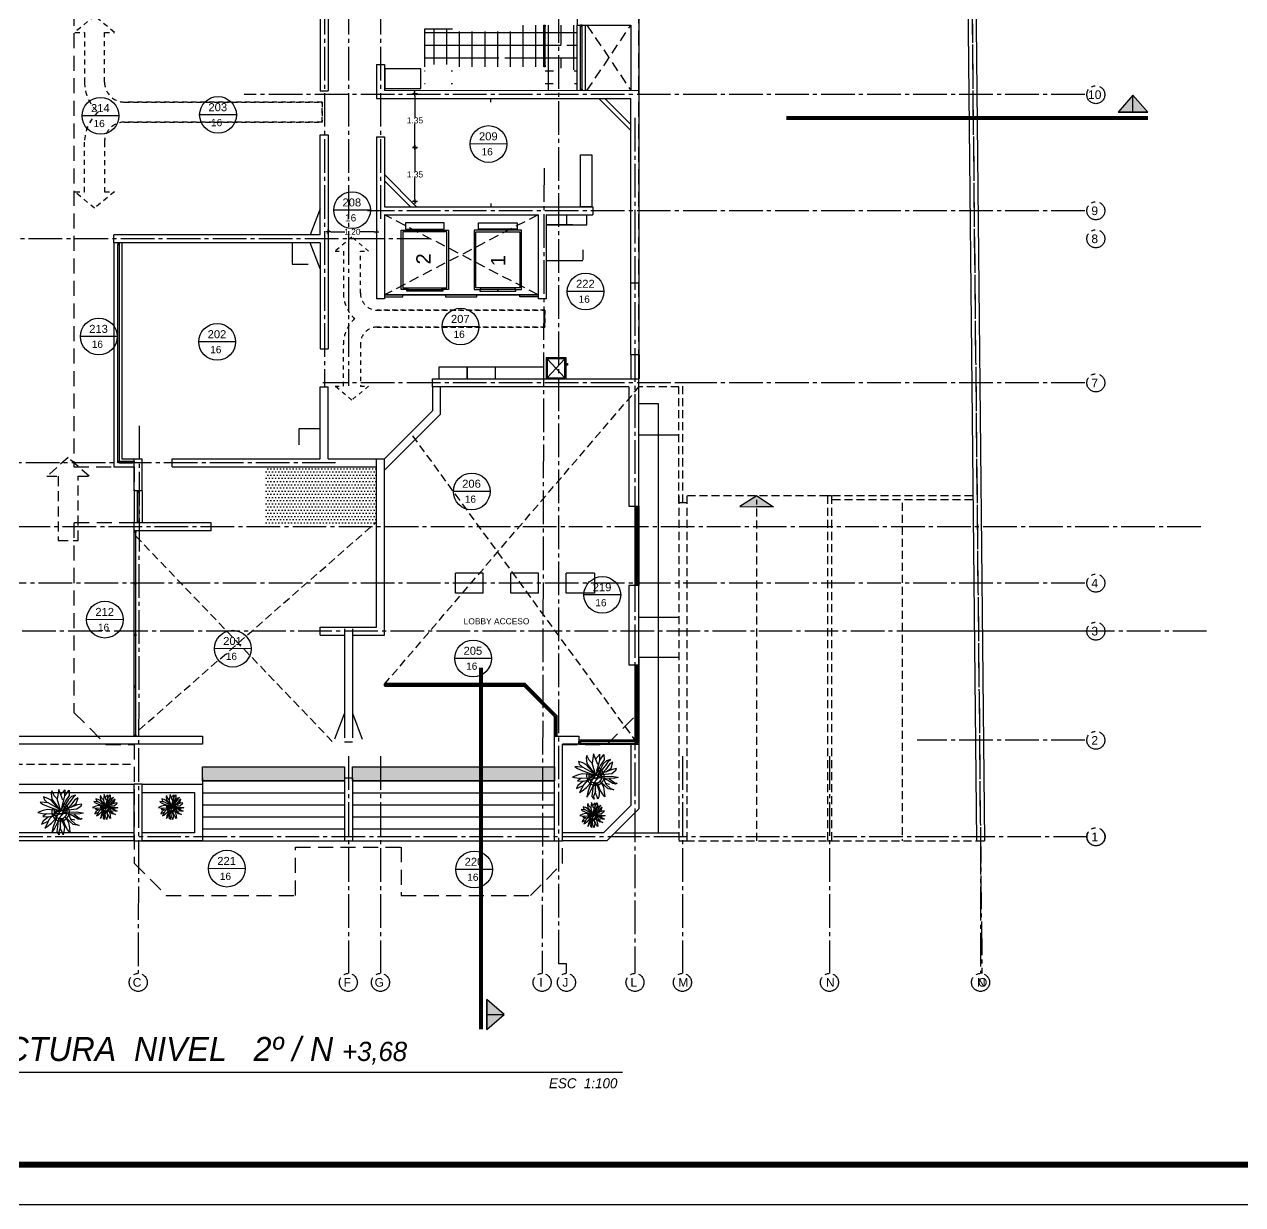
# Model space of a CAD drawing. Header units: millimetres. Extents: x 1217 to 2428, y 234 to 644.
# Drawn here: x 2355.84 to 2386.27, y 392.44 to 421.92 of the extents above; entities that cross this region are included whole.
import ezdxf

# ---------------------------------------------------------------- set-up
doc = ezdxf.new("R2010")
doc.units = ezdxf.units.MM
for name, pattern in [('ACAD_ISO04W100', [30, 24, -3, 0, -3]), ('DASHDOTX2', [0.84, 0.4, -0.2, 0.04, -0.2]), ('HIDDEN', [0.375, 0.25, -0.125]), ('HIDDEN2', [0.1875, 0.125, -0.0625])]:
    doc.linetypes.add(name, pattern=pattern)
doc.layers.get('0').update_dxf_attribs({"lineweight": 5})
for name, color, linetype in [('0.1', 251, 'Continuous'), ('0.2', 2, 'Continuous'), ('EJES', 8, 'Continuous'), ('MURO', 5, 'Continuous'), ('MUROS', 7, 'Continuous'), ('TABIQUES', 4, 'Continuous')]:
    doc.layers.add(name, color=color, linetype=linetype)
doc.layers.add('LOSAS_ETIQUETAS', color=7, linetype='Continuous', lineweight=25)
doc.styles.add('INTERARQ', font='arial.ttf')
doc.styles.get("Standard").update_dxf_attribs({"font": 'arial.ttf'})
doc.dimstyles.new('ESCALA_1-50', dxfattribs={"dimtxt": 0.15, "dimasz": 0.06, "dimexe": 0.18, "dimexo": 0.0625, "dimgap": 0, "dimtad": 0, "dimtih": 1, "dimtoh": 1, "dimzin": 0, "dimdsep": 46, "dimtxsty": 'INTERARQ', "dimblk": 'DIMTICK', "dimcen": 0, "dimse1": 1, "dimse2": 1, "dimclrd": 256, "dimclre": 1, "dimclrt": 2, "dimadec": 0, "dimazin": 0, "dimtfac": 4.5, "dimtofl": 0, "dimtmove": 2, "dimatfit": 3, "dimldrblk": 'DIMTICK', "dimfxl": 1, "dimtolj": 1, "dimtzin": 0, "dimarcsym": 0})

# ---------------------------------------------------------------- blocks, each defined once
blk = doc.blocks.new('hj')
at = {"color": 8}
for p, q in [((5031.108, 7999.742), (5031.121, 7999.707)), ((5031.124, 7999.726), (5031.108, 7999.742)), ((5031.132, 7999.765), (5031.151, 7999.735)), ((5031.184, 7999.748), (5031.132, 7999.765)), ((5031.151, 7999.735), (5031.201, 7999.698)), ((5031.216, 7999.704), (5031.184, 7999.748)), ((5031.189, 7999.797), (5031.196, 7999.76)), ((5031.203, 7999.791), (5031.189, 7999.797)), ((5031.196, 7999.76), (5031.269, 7999.553)), ((5031.231, 7999.754), (5031.203, 7999.791)), ((5031.253, 7999.552), (5031.231, 7999.754)), ((5031.257, 7999.755), (5031.264, 7999.801)), ((5031.26, 7999.668), (5031.257, 7999.755)), ((5031.264, 7999.801), (5031.268, 7999.81)), ((5031.268, 7999.81), (5031.274, 7999.782)), ((5031.274, 7999.782), (5031.277, 7999.735)), ((5031.277, 7999.735), (5031.274, 7999.665)), ((5031.277, 7999.731), (5031.304, 7999.763)), ((5031.321, 7999.765), (5031.291, 7999.717)), ((5031.304, 7999.763), (5031.317, 7999.787)), ((5031.316, 7999.801), (5031.325, 7999.787)), ((5031.317, 7999.787), (5031.316, 7999.801)), ((5031.325, 7999.787), (5031.321, 7999.765)), ((5031.33, 7999.735), (5031.321, 7999.698)), ((5031.327, 7999.702), (5031.361, 7999.74)), ((5031.361, 7999.74), (5031.376, 7999.773)), ((5031.376, 7999.773), (5031.367, 7999.721)), ((5031.154, 7999.631), (5031.058, 7999.594)), ((5031.062, 7999.647), (5031.115, 7999.645)), ((5031.072, 7999.641), (5031.062, 7999.647)), ((5031.064, 7999.685), (5031.112, 7999.686)), ((5031.114, 7999.649), (5031.064, 7999.685)), ((5031.095, 7999.619), (5031.072, 7999.641)), ((5031.112, 7999.686), (5031.158, 7999.655)), ((5031.209, 7999.623), (5031.114, 7999.649)), ((5031.115, 7999.645), (5031.249, 7999.614)), ((5031.121, 7999.707), (5031.147, 7999.679)), ((5031.154, 7999.707), (5031.124, 7999.726)), ((5031.147, 7999.679), (5031.187, 7999.657)), ((5031.257, 7999.626), (5031.154, 7999.707)), ((5031.158, 7999.655), (5031.235, 7999.617)), ((5031.272, 7999.666), (5031.178, 7999.502)), ((5031.187, 7999.657), (5031.257, 7999.626)), ((5031.201, 7999.698), (5031.314, 7999.595)), ((5031.322, 7999.562), (5031.206, 7999.636)), ((5031.406, 7999.557), (5031.218, 7999.652)), ((5031.3, 7999.504), (5031.258, 7999.668)), ((5031.273, 7999.463), (5031.267, 7999.667)), ((5031.291, 7999.717), (5031.271, 7999.669)), ((5031.283, 7999.684), (5031.327, 7999.702)), ((5031.367, 7999.721), (5031.301, 7999.649)), ((5031.374, 7999.65), (5031.312, 7999.628)), ((5031.313, 7999.66), (5031.351, 7999.68)), ((5031.348, 7999.641), (5031.313, 7999.628)), ((5031.315, 7999.617), (5031.389, 7999.644)), ((5031.335, 7999.687), (5031.323, 7999.671)), ((5031.351, 7999.68), (5031.398, 7999.688)), ((5031.411, 7999.671), (5031.374, 7999.65)), ((5031.389, 7999.644), (5031.416, 7999.642)), ((5031.398, 7999.688), (5031.439, 7999.693)), ((5031.439, 7999.693), (5031.411, 7999.671)), ((5031.416, 7999.642), (5031.448, 7999.637)), ((5031.458, 7999.632), (5031.437, 7999.624)), ((5031.448, 7999.637), (5031.458, 7999.632)), ((5031.058, 7999.594), (5031.141, 7999.58)), ((5031.114, 7999.555), (5031.072, 7999.534)), ((5031.072, 7999.534), (5031.094, 7999.528)), ((5031.094, 7999.528), (5031.144, 7999.533)), ((5031.11, 7999.614), (5031.095, 7999.619)), ((5031.141, 7999.58), (5031.114, 7999.555)), ((5031.154, 7999.526), (5031.138, 7999.498)), ((5031.249, 7999.614), (5031.141, 7999.58)), ((5031.144, 7999.533), (5031.249, 7999.614)), ((5031.249, 7999.614), (5031.154, 7999.526)), ((5031.21, 7999.5), (5031.249, 7999.614)), ((5031.241, 7999.552), (5031.235, 7999.495)), ((5031.249, 7999.614), (5031.241, 7999.552)), ((5031.274, 7999.554), (5031.328, 7999.508)), ((5031.3, 7999.576), (5031.36, 7999.556)), ((5031.434, 7999.58), (5031.314, 7999.596)), ((5031.366, 7999.611), (5031.316, 7999.612)), ((5031.404, 7999.61), (5031.316, 7999.612)), ((5031.355, 7999.53), (5031.322, 7999.562)), ((5031.385, 7999.492), (5031.355, 7999.53)), ((5031.36, 7999.556), (5031.398, 7999.543)), ((5031.388, 7999.61), (5031.436, 7999.594)), ((5031.398, 7999.543), (5031.442, 7999.534)), ((5031.437, 7999.624), (5031.404, 7999.61)), ((5031.442, 7999.534), (5031.406, 7999.557)), ((5031.458, 7999.599), (5031.434, 7999.58)), ((5031.436, 7999.594), (5031.458, 7999.599)), ((5031.138, 7999.498), (5031.125, 7999.461)), ((5031.125, 7999.461), (5031.151, 7999.468)), ((5031.151, 7999.468), (5031.177, 7999.495)), ((5031.178, 7999.502), (5031.171, 7999.429)), ((5031.171, 7999.429), (5031.188, 7999.451)), ((5031.188, 7999.451), (5031.21, 7999.5)), ((5031.235, 7999.495), (5031.245, 7999.457)), ((5031.245, 7999.457), (5031.263, 7999.409)), ((5031.263, 7999.409), (5031.273, 7999.463)), ((5031.273, 7999.486), (5031.296, 7999.453)), ((5031.296, 7999.453), (5031.299, 7999.504)), ((5031.299, 7999.504), (5031.339, 7999.456)), ((5031.328, 7999.508), (5031.361, 7999.491)), ((5031.355, 7999.463), (5031.338, 7999.503)), ((5031.339, 7999.456), (5031.365, 7999.443)), ((5031.365, 7999.443), (5031.355, 7999.463)), ((5031.361, 7999.491), (5031.399, 7999.471)), ((5031.399, 7999.471), (5031.385, 7999.492))]:
    blk.add_line(p, q, dxfattribs=at)
for radius, start, end in [(0.078, 244.1404, 165.6436), (0.058, 241.7026, 165.2107), (0.078, 211.1804, 216.4219), (0.058, 209.0525, 214.1868)]:
    blk.add_arc((5031.258, 7999.61), radius, start, end, dxfattribs=at)
blk = doc.blocks.new('FLE')
at = {"layer": '0.1', "linetype": 'HIDDEN2', "elevation": 0}
for points in [[(382541.067, 7753495.958), (382541.067, 7753500.898), (382540.567, 7753500.898), (382540.567, 7753495.958, -0.414214), (382540.067, 7753495.458), (382538.826, 7753495.458), (382538.826, 7753495.703), (382538.415, 7753495.208), (382538.826, 7753494.713), (382538.826, 7753494.958), (382540.067, 7753494.958, 0.21525), (382540.817, 7753495.297, 0.138715)], [(382540.567, 7753495.958), (382540.567, 7753500.898), (382541.067, 7753500.898), (382541.067, 7753495.958, 0.414214), (382541.567, 7753495.458), (382542.808, 7753495.458), (382542.808, 7753495.703), (382543.219, 7753495.208), (382542.808, 7753494.713), (382542.808, 7753494.958), (382541.567, 7753494.958, -0.21525), (382540.817, 7753495.297, -0.21525)]]:
    blk.add_lwpolyline(points, format="xyb", dxfattribs=at)
blk = doc.blocks.new('ASCENSOR')
blk.add_line((-0.425, 0.086), (0.425, 0.086))
for points in [[(0.55, 0.086), (0.55, 1.486), (-0.55, 1.486), (-0.55, 0.086), (-0.425, 0.086), (-0.425, 0.043), (-0.593, 0.043), (-0.593, 1.528), (0.593, 1.528), (0.593, 0.043), (0.425, 0.043), (0.425, 0.086)], [(-0.484, 1.71), (-0.484, 1.552), (0.484, 1.552), (0.484, 1.71)], [(0, 0.043), (0, 0), (-0.45, 0), (-0.45, 0.043)], [(0.45, 0.043), (0.45, 0), (0, 0), (0, 0.043)]]:
    blk.add_lwpolyline(points, close=True)
blk = doc.blocks.new('DIMTICK')
at = {"color": 1}
for p, q in [((-1, 0), (1, 0)), ((0, 1), (0, -1))]:
    blk.add_line(p, q, dxfattribs=at)
at = {"color": 3, "const_width": 0.141}
blk.add_lwpolyline([(0.71, 0.71), (-0.71, -0.71)], dxfattribs=at)
blk = doc.blocks.new('*D1192')
at = {"layer": '0.1', "lineweight": -2, "ltscale": 3, "transparency": 16777216}
for p, q in [((2365.598, 420.137), (2365.598, 419.598)), ((2365.598, 418.907), (2365.598, 419.445))]:
    blk.add_line(p, q, dxfattribs=at)
at = {"layer": 'DEFPOINTS', "color": 0, "lineweight": 20, "ltscale": 3, "transparency": 16777216}
for p in [(2365.815, 420.197, 0), (2365.598, 418.847), (2366.095, 418.847, 0)]:
    blk.add_point(p, dxfattribs=at)
at = {"layer": '0.1', "lineweight": -2, "ltscale": 3, "transparency": 16777216, "xscale": 0.06, "yscale": 0.06, "zscale": 0.06}
for p, rotation in [((2365.598, 420.197), 90), ((2365.598, 418.847), 270)]:
    blk.add_blockref('DIMTICK', p, dxfattribs=dict(at, rotation=rotation))
at = {"layer": '0.1', "color": 2, "ltscale": 3, "transparency": 16777216, "insert": (2365.598, 419.522), "char_height": 0.15, "attachment_point": 5, "style": 'INTERARQ'}
blk.add_mtext('\\A1;1.35', dxfattribs=at)
blk = doc.blocks.new('*D1193')
at = {"layer": '0.1', "lineweight": -2, "ltscale": 3, "transparency": 16777216}
for p, q in [((2365.598, 418.787), (2365.598, 418.248)), ((2365.598, 417.557), (2365.598, 418.095))]:
    blk.add_line(p, q, dxfattribs=at)
at = {"layer": 'DEFPOINTS', "color": 0, "lineweight": 20, "ltscale": 3, "transparency": 16777216}
for p in [(2366.095, 418.847, 0), (2365.598, 417.497), (2366.095, 417.497, 0)]:
    blk.add_point(p, dxfattribs=at)
at = {"layer": '0.1', "lineweight": -2, "ltscale": 3, "transparency": 16777216, "xscale": 0.06, "yscale": 0.06, "zscale": 0.06}
for p, rotation in [((2365.598, 418.847), 90), ((2365.598, 417.497), 270)]:
    blk.add_blockref('DIMTICK', p, dxfattribs=dict(at, rotation=rotation))
at = {"layer": '0.1', "color": 2, "ltscale": 3, "transparency": 16777216, "insert": (2365.598, 418.172), "char_height": 0.15, "attachment_point": 5, "style": 'INTERARQ'}
blk.add_mtext('\\A1;1.35', dxfattribs=at)
blk = doc.blocks.new('*D1195')
at = {"layer": '0.1', "lineweight": -2, "ltscale": 3, "transparency": 16777216}
for p, q in [((2363.493, 416.739), (2363.846, 416.739)), ((2364.575, 416.739), (2364.221, 416.739))]:
    blk.add_line(p, q, dxfattribs=at)
at = {"layer": 'DEFPOINTS', "color": 0, "lineweight": 20, "ltscale": 3, "transparency": 16777216}
for p in [(2364.635, 416.739), (2363.433, 416.623, 0), (2364.635, 416.623, 0)]:
    blk.add_point(p, dxfattribs=at)
at = {"layer": '0.1', "lineweight": -2, "ltscale": 3, "transparency": 16777216, "xscale": 0.06, "yscale": 0.06, "zscale": 0.06, "rotation": 180}
blk.add_blockref('DIMTICK', (2363.433, 416.739), dxfattribs=at)
at = {"layer": '0.1', "lineweight": -2, "ltscale": 3, "transparency": 16777216, "xscale": 0.06, "yscale": 0.06, "zscale": 0.06}
blk.add_blockref('DIMTICK', (2364.635, 416.739), dxfattribs=at)
at = {"layer": '0.1', "color": 2, "ltscale": 3, "transparency": 16777216, "insert": (2364.034, 416.739), "char_height": 0.15, "attachment_point": 5, "style": 'INTERARQ'}
blk.add_mtext('\\A1;1.20', dxfattribs=at)

msp = doc.modelspace()

# ---------------------------------------------------------------- hatches: boundary and pattern name
at = {"layer": '0.1'}
h = msp.add_hatch(dxfattribs=at)
h.set_pattern_fill('NET', color=256, scale=0.1, angle=-270, style=0)
h.set_pattern_definition([(90, (190.24984, -96.7599), (-0.3175, 3e-16), []), (180, (190.24984, -96.7599), (-3e-16, -0.3175), [])])
edge = h.paths.add_edge_path()
edge.add_line((2365.835, 421.805), (2366.535, 421.805))
edge.add_line((2366.535, 421.805), (2366.535, 421.74))
edge.add_line((2366.535, 421.74), (2368.035, 421.74))
edge.add_line((2368.035, 421.74), (2368.035, 421.905))
edge.add_line((2368.035, 421.905), (2368.814, 421.905))
edge.add_line((2368.814, 421.905), (2368.814, 421.715))
edge.add_line((2368.814, 421.715), (2368.854, 421.715))
edge.add_line((2368.854, 421.715), (2368.854, 421.905))
edge.add_line((2368.854, 421.905), (2369.654, 421.905))
edge.add_line((2369.654, 421.905), (2369.654, 420.865))
edge.add_line((2369.654, 420.865), (2369.654, 420.865))
edge.add_line((2369.654, 420.865), (2369.654, 420.266))
edge.add_line((2369.654, 420.266), (2369.56, 420.266))
edge.add_arc((2369.56, 420.291), 0.0248, 270, 360)
edge.add_line((2369.584, 420.291), (2369.584, 420.732))
edge.add_arc((2369.485, 420.732), 0.0991, 0, 90)
edge.add_line((2369.485, 420.831), (2369.148, 420.831))
edge.add_arc((2369.148, 420.732), 0.0991, 90, 180)
edge.add_line((2369.049, 420.732), (2369.049, 420.291))
edge.add_arc((2369.074, 420.291), 0.0248, 180, 267.8626)
edge.add_line((2369.073, 420.266), (2368.854, 420.266))
edge.add_line((2368.854, 420.266), (2368.854, 420.865))
edge.add_line((2368.854, 420.865), (2368.854, 420.905))
edge.add_line((2368.854, 420.905), (2368.814, 420.905))
edge.add_line((2368.814, 420.905), (2368.814, 420.865))
edge.add_line((2368.814, 420.865), (2368.604, 420.865))
edge.add_line((2368.604, 420.865), (2366.535, 420.865))
edge.add_line((2366.535, 420.865), (2366.535, 420.266))
edge.add_line((2366.535, 420.266), (2366.43, 420.266))
edge.add_line((2366.43, 420.266), (2366.43, 420.316))
edge.add_line((2366.43, 420.316), (2366.492, 420.316))
edge.add_arc((2366.492, 420.329), 0.0132, 270, 360)
edge.add_line((2366.505, 420.329), (2366.505, 420.903))
edge.add_arc((2366.492, 420.903), 0.0132, 0, 90)
edge.add_line((2366.492, 420.916), (2365.868, 420.916))
edge.add_arc((2365.868, 420.903), 0.0132, 90, 180)
edge.add_line((2365.855, 420.903), (2365.855, 420.329))
edge.add_arc((2365.868, 420.329), 0.0132, 180, 270)
edge.add_line((2365.868, 420.316), (2365.93, 420.316))
edge.add_line((2365.93, 420.316), (2365.93, 420.266))
edge.add_line((2365.93, 420.266), (2365.835, 420.266))
edge.add_line((2365.835, 420.266), (2365.835, 420.865))
edge.add_line((2365.835, 420.865), (2365.835, 420.873))
edge.add_line((2365.835, 420.873), (2365.835, 421.805))
h.paths.add_polyline_path([(2369.392, 421.417), (2369.392, 421.083), (2369.248, 421.083), (2369.248, 421.417)], flags=16)
h.paths.add_polyline_path([(2367.841, 421.392), (2367.841, 420.976), (2367.697, 420.976), (2367.697, 421.392)], flags=16)
at = {"layer": '0.1', "ltscale": 3}
h = msp.add_hatch(color=256, dxfattribs=at)
h.dxf.hatch_style = 1
h.paths.add_polyline_path([(2383.535, 420.155), (2383.163, 419.725), (2383.535, 419.725)])
h.paths.add_polyline_path([(2383.535, 420.155), (2383.535, 419.725), (2383.906, 419.725)])
h = msp.add_hatch(color=256, dxfattribs=at)
h.dxf.hatch_style = 1
h.paths.add_polyline_path([(2367.825, 397.19), (2367.394, 397.561), (2367.394, 397.19)])
h.paths.add_polyline_path([(2367.825, 397.19), (2367.394, 397.19), (2367.394, 396.819)])
at = {"layer": 'MURO', "ltscale": 3}
h = msp.add_hatch(color=8, dxfattribs=at)
h.paths.add_polyline_path([(2374.556, 409.869), (2374.134, 409.872), (2374.135, 410.142)])
h.paths.add_polyline_path([(2374.135, 410.142), (2374.134, 409.872), (2373.711, 409.875)])
at = {"layer": 'MUROS', "ltscale": 3}
h = msp.add_hatch(dxfattribs=at)
h.set_pattern_fill('DOTS', color=251, scale=0.05)
h.set_pattern_definition([(0, (1002.62363, -376.26156), (0.0396875, 0.079375), [0, -0.079375])])
h.paths.add_polyline_path([(2363.433, 410.868), (2361.86, 410.868), (2361.86, 409.402), (2364.635, 409.402), (2364.635, 410.868)])
h = msp.add_hatch(dxfattribs=at)
h.set_pattern_fill('DOTS', color=251, scale=0.02)
h.set_pattern_definition([(0, (1002.623633, -329.365898), (0.015875, 0.03175), [0, -0.03175])])
h.paths.add_polyline_path([(2360.294, 403.029), (2360.294, 403.379), (2363.834, 403.379), (2363.834, 403.029)])
h = msp.add_hatch(dxfattribs=at)
h.set_pattern_fill('DOTS', color=251, scale=0.02)
h.set_pattern_definition([(0, (1002.623633, -329.365898), (0.015875, 0.03175), [0, -0.03175])])
h.paths.add_polyline_path([(2364.034, 403.029), (2364.034, 403.379), (2369.084, 403.379), (2369.084, 403.029)])

# ---------------------------------------------------------------- linework, layer by layer
at = {"layer": '0.1'}
for p, q in [((2368.675, 415.166, 0), (2364.835, 415.166, 0)), ((2368.675, 415.166, 0), (2364.835, 415.166, 0)), ((2366.155, 415.166, 0), (2365.255, 415.166, 0)), ((2368.091, 415.342, 0), (2367.241, 415.342, 0)), ((2368.091, 415.342, 0), (2367.241, 415.342, 0)), ((2366.205, 413.066, 0), (2366.205, 413.367, 0)), ((2366.205, 413.367, 0), (2366.905, 413.367, 0)), ((2366.905, 413.066, 0), (2366.905, 413.367, 0)), ((2366.905, 413.367, 0), (2367.605, 413.367, 0)), ((2366.905, 413.367, 0), (2366.905, 413.066, 0)), ((2367.605, 413.367, 0), (2367.605, 413.066, 0)), ((2367.605, 413.367, 0), (2368.804, 413.367, 0)), ((2358.214, 411.008, 0), (2358.544, 411.008, 0)), ((2358.214, 410.968, 0), (2358.544, 410.968, 0)), ((2371.123, 405.926, 0), (2371.123, 404.009, 0)), ((2371.15, 404.009, 0), (2369.734, 404.009, 0)), ((2369.734, 403.969, 0), (2371.123, 403.969, 0))]:
    msp.add_line(p, q, dxfattribs=at)
at = {"layer": '0.1', "ltscale": 3, "elevation": 0}
for points in [[(2338.461, 392.441), (2428.461, 392.441), (2428.461, 444.441), (2338.461, 444.441)], [(2368.904, 413.095), (2369.344, 413.095), (2369.344, 413.566), (2368.904, 413.566)], [(2369.405, 413.409), (2369.382, 413.409), (2369.382, 413.452), (2369.405, 413.452)], [(2369.405, 413.408), (2369.382, 413.408), (2369.382, 413.451), (2369.405, 413.451)]]:
    msp.add_lwpolyline(points, close=True, dxfattribs=at)
at = {"layer": '0.1', "ltscale": 3, "const_width": 0.15, "elevation": 0}
msp.add_lwpolyline([(2339.461, 393.441), (2427.461, 393.441), (2427.461, 443.441), (2339.461, 443.441)], close=True, dxfattribs=at)
at = {"layer": '0.1', "elevation": 0}
for points in [[(2368.814, 420.905), (2368.814, 421.905)], [(2368.854, 420.905), (2368.854, 421.905)], [(2369.734, 420.306), (2369.734, 421.905)], [(2369.774, 420.306), (2369.774, 421.905)], [(2366.535, 421.805), (2365.835, 421.805), (2365.835, 420.865)], [(2358.174, 411.008), (2358.174, 416.426)], [(2358.214, 411.008), (2358.214, 416.426)], [(2364.835, 415.166), (2368.675, 415.166)], [(2364.835, 415.166), (2368.675, 415.166)], [(2364.835, 415.116), (2365.293, 415.116), (2365.293, 415.166)], [(2365.059, 415.166), (2368.675, 415.166)], [(2365.059, 415.166), (2368.675, 415.166)], [(2365.059, 415.166), (2368.675, 415.166)], [(2366.362, 415.166), (2366.362, 415.116), (2367.147, 415.116), (2367.147, 415.166)], [(2368.675, 415.116), (2368.216, 415.116), (2368.216, 415.166)], [(2358.584, 410.268), (2358.584, 409.469)], [(2358.664, 409.469), (2358.664, 410.268)], [(2358.704, 409.469), (2358.704, 410.268)], [(2358.784, 410.268), (2358.784, 409.469)], [(2371.123, 407.946), (2371.123, 409.846)], [(2371.143, 407.946), (2371.143, 409.846)], [(2371.163, 407.946), (2371.163, 409.846)], [(2358.584, 404.179), (2358.584, 409.269)], [(2358.624, 404.179), (2358.624, 409.269)], [(2371.163, 404.009), (2371.163, 405.926)], [(2364.875, 405.439), (2368.291, 405.439)], [(2364.875, 405.419), (2366.574, 405.419)], [(2364.875, 405.399), (2368.291, 405.399)], [(2366.614, 405.419), (2368.291, 405.419)], [(2368.373, 405.384), (2369.085, 404.673)], [(2368.387, 405.398), (2369.099, 404.687)], [(2368.359, 405.37), (2369.07, 404.659)], [(2369.098, 404.591), (2369.098, 404.139)], [(2369.118, 404.591), (2369.118, 404.179)], [(2369.138, 404.591), (2369.138, 404.139)]]:
    msp.add_lwpolyline(points, dxfattribs=at)
for points in [[(2364.848, 420.316), (2365.748, 420.316), (2365.748, 420.815), (2364.848, 420.815)], [(2369.735, 417.366), (2369.735, 418.666), (2370.015, 418.666), (2370.015, 417.366)], [(2366.393, 415.342), (2366.393, 416.742), (2365.293, 416.742), (2365.293, 415.342), (2365.418, 415.342), (2365.418, 415.299), (2365.25, 415.299), (2365.25, 416.784), (2366.436, 416.784), (2366.436, 415.299), (2366.268, 415.299), (2366.268, 415.342)], [(2366.393, 415.342), (2366.393, 416.742), (2365.293, 416.742), (2365.293, 415.342), (2365.418, 415.342), (2365.418, 415.299), (2365.25, 415.299), (2365.25, 416.784), (2366.436, 416.784), (2366.436, 415.299), (2366.268, 415.299), (2366.268, 415.342)], [(2367.116, 415.342), (2367.116, 416.742), (2368.216, 416.742), (2368.216, 415.342), (2368.091, 415.342), (2368.091, 415.299), (2368.259, 415.299), (2368.259, 416.784), (2367.074, 416.784), (2367.074, 415.299), (2367.241, 415.299), (2367.241, 415.342)], [(2367.116, 415.342), (2367.116, 416.742), (2368.216, 416.742), (2368.216, 415.342), (2368.091, 415.342), (2368.091, 415.299), (2368.259, 415.299), (2368.259, 416.784), (2367.074, 416.784), (2367.074, 415.299), (2367.241, 415.299), (2367.241, 415.342)], [(2367.216, 415.299), (2367.216, 415.256), (2367.666, 415.256), (2367.666, 415.299)], [(2367.216, 415.299), (2367.216, 415.256), (2367.666, 415.256), (2367.666, 415.299)], [(2367.666, 415.299), (2367.666, 415.256), (2368.116, 415.256), (2368.116, 415.299)], [(2367.666, 415.299), (2367.666, 415.256), (2368.116, 415.256), (2368.116, 415.299)]]:
    msp.add_lwpolyline(points, close=True, dxfattribs=at)
at = {"layer": '0.1', "ltscale": 3, "elevation": 0}
for points in [[(2383.906, 419.725), (2383.163, 419.725), (2383.535, 419.725), (2383.535, 420.155), (2383.163, 419.725), (2383.906, 419.725), (2383.535, 420.155)], [(2368.875, 416.917), (2369.895, 416.917), (2369.895, 417.167)], [(2369.385, 417.167), (2369.385, 416.917)], [(2369.545, 416.917), (2368.875, 416.917)], [(2369.795, 416.292), (2369.795, 416.043)], [(2369.795, 416.017), (2368.875, 416.017)], [(2367.605, 413.367), (2367.605, 413.066)], [(2368.874, 413.066), (2369.374, 413.066), (2369.374, 413.596), (2368.874, 413.596), (2368.874, 413.066)], [(2368.904, 413.566), (2369.344, 413.095)], [(2369.344, 413.566), (2368.904, 413.095)], [(2367.394, 396.819), (2367.394, 397.561), (2367.394, 397.19), (2367.825, 397.19), (2367.394, 397.561), (2367.394, 396.819), (2367.825, 397.19)], [(2348.302, 395.747), (2370.779, 395.747)]]:
    msp.add_lwpolyline(points, dxfattribs=at)
at = {"layer": '0.1', "color": 1, "linetype": 'DASHDOTX2', "ltscale": 1.5, "const_width": 0.1, "elevation": 0}
for points in [[(2374.872, 419.579), (2383.906, 419.579), (2383.906, 419.579)], [(2367.248, 405.853), (2367.248, 396.819), (2367.248, 396.819)]]:
    msp.add_lwpolyline(points, dxfattribs=at)
at = {"layer": '0.1', "linetype": 'ByBlock', "elevation": 0}
for points in [[(2363.233, 417.315), (2362.983, 416.666)], [(2363.233, 415.816), (2362.983, 416.466)], [(2363.834, 404.718), (2363.584, 404.069)], [(2364.034, 404.718), (2364.283, 404.069)]]:
    msp.add_lwpolyline(points, dxfattribs=at)
at = {"layer": '0.1', "linetype": 'HIDDEN', "ltscale": 0.8, "elevation": 0}
for points in [[(2364.835, 405.439), (2371.194, 412.866)], [(2372.293, 409.982), (2372.293, 412.966), (2371.194, 412.966)], [(2372.193, 409.982), (2372.193, 412.866), (2371.194, 412.866)], [(2365.535, 411.645), (2371.093, 404.039)], [(2372.193, 410.142), (2372.193, 401.529)], [(2372.193, 409.982), (2372.393, 409.982)], [(2375.903, 410.142), (2372.367, 410.142)], [(2372.393, 410.142), (2372.393, 401.529)], [(2374.135, 401.529), (2374.135, 410.042)], [(2375.903, 410.142), (2375.903, 401.529)], [(2376.003, 410.142), (2375.903, 410.142)], [(2376.003, 410.142), (2376.003, 401.529)], [(2379.527, 410.142), (2376.003, 410.142)], [(2379.527, 410.042), (2376.003, 410.042)], [(2377.765, 409.972), (2377.765, 401.529)], [(2358.704, 404.299), (2364.635, 409.492)], [(2358.624, 409.139), (2363.534, 404.009)], [(2348.694, 401.529), (2348.694, 403.439), (2358.584, 403.439)], [(2372.193, 401.529), (2372.393, 401.529)], [(2372.38, 401.529), (2375.903, 401.529)], [(2376.003, 401.529), (2379.626, 401.527)]]:
    msp.add_lwpolyline(points, dxfattribs=at)
at = {"layer": '0.1', "color": 8, "linetype": 'HIDDEN', "elevation": 0}
msp.add_lwpolyline([(2356.932, 411.103), (2356.401, 410.633), (2356.682, 410.633), (2356.682, 409.028), (2357.182, 409.028), (2357.182, 410.633), (2357.463, 410.633)], close=True, dxfattribs=at)
at = {"layer": '0.2'}
for p, q in [((2371.194, 428.318, 0), (2371.194, 420.265, 0)), ((2370.994, 421.905, 0), (2370.994, 420.266, 0)), ((2371.194, 413.666, 0), (2370.994, 413.666, 0))]:
    msp.add_line(p, q, dxfattribs=at)
at = {"layer": '0.2', "color": 1}
for p, q in [((2371.093, 409.886, 0), (2371.093, 407.906, 0)), ((2371.093, 405.926, 0), (2371.093, 404.039, 0)), ((2371.093, 404.039, 0), (2369.694, 404.039, 0))]:
    msp.add_line(p, q, dxfattribs=at)
at = {"layer": '0.2', "elevation": 0}
for points in [[(2368.854, 421.865), (2368.814, 421.865), (2368.814, 421.905), (2368.854, 421.905), (2368.854, 421.865)], [(2369.654, 422.105), (2369.654, 421.905)], [(2369.654, 420.266), (2369.654, 421.905)], [(2369.654, 421.905), (2370.994, 421.905)], [(2369.774, 421.905), (2369.734, 421.905), (2369.734, 421.865), (2369.774, 421.865), (2369.774, 421.905)], [(2369.854, 420.266), (2369.854, 421.905)], [(2368.854, 420.865), (2368.814, 420.865), (2368.814, 420.905), (2368.854, 420.905), (2368.854, 420.865)], [(2369.774, 420.266), (2369.734, 420.266), (2369.734, 420.306), (2369.774, 420.306), (2369.774, 420.266)], [(2358.214, 416.466), (2358.174, 416.466), (2358.174, 416.426), (2358.214, 416.426), (2358.214, 416.466)], [(2370.994, 413.666), (2370.994, 413.066)], [(2371.195, 413.669), (2371.195, 413.069)], [(2358.214, 410.968), (2358.174, 410.968), (2358.174, 411.008), (2358.214, 411.008), (2358.214, 410.968)], [(2358.584, 410.968), (2358.544, 410.968), (2358.544, 411.008), (2358.584, 411.008), (2358.584, 410.968)], [(2358.664, 410.268), (2358.704, 410.268), (2358.704, 410.228), (2358.664, 410.228), (2358.664, 410.268)], [(2358.664, 409.509), (2358.704, 409.509), (2358.704, 409.469), (2358.664, 409.469), (2358.664, 409.509)], [(2358.584, 409.269), (2358.624, 409.269), (2358.624, 409.229), (2358.584, 409.229), (2358.584, 409.269)], [(2358.584, 407.979), (2358.624, 407.979), (2358.624, 407.939), (2358.584, 407.939), (2358.584, 407.979)], [(2358.584, 406.689), (2358.624, 406.689), (2358.624, 406.649), (2358.584, 406.649), (2358.584, 406.689)], [(2358.584, 405.359), (2358.624, 405.359), (2358.624, 405.399), (2358.584, 405.399), (2358.584, 405.359)], [(2358.584, 404.179), (2358.624, 404.179), (2358.624, 404.139), (2358.584, 404.139), (2358.584, 404.179)]]:
    msp.add_lwpolyline(points, dxfattribs=at)
at = {"layer": '0.2', "color": 8, "elevation": 0}
for points in [[(2362.933, 416.466), (2362.533, 416.466), (2362.533, 415.93), (2362.933, 415.93)], [(2363.233, 411.418), (2363.233, 411.818), (2362.697, 411.818), (2362.697, 411.418)]]:
    msp.add_lwpolyline(points, dxfattribs=at)
at = {"layer": '0.2', "ltscale": 3, "elevation": 0}
for points in [[(2370.994, 413.666), (2370.994, 415.466)], [(2371.194, 415.466), (2371.194, 413.666)]]:
    msp.add_lwpolyline(points, dxfattribs=at)
at = {"layer": '0.2', "color": 2, "ltscale": 3, "elevation": 0}
for points in [[(2364.835, 410.785), (2366.235, 412.185), (2366.235, 412.866)], [(2366.035, 412.866), (2366.035, 412.268), (2364.835, 411.068)]]:
    msp.add_lwpolyline(points, dxfattribs=at)
at = {"layer": '0.2', "linetype": 'ByBlock', "elevation": 0}
for points in [[(2371.163, 409.886), (2371.163, 409.846), (2371.123, 409.846), (2371.123, 409.886), (2371.163, 409.886)], [(2371.163, 407.946), (2371.163, 407.906), (2371.123, 407.906), (2371.123, 407.946), (2371.163, 407.946)], [(2371.163, 405.926), (2371.163, 405.886), (2371.123, 405.886), (2371.123, 405.926), (2371.163, 405.926)], [(2364.835, 405.439), (2364.875, 405.439), (2364.875, 405.399), (2364.835, 405.399), (2364.835, 405.439)], [(2366.574, 405.439), (2366.614, 405.439), (2366.614, 405.399), (2366.574, 405.399), (2366.574, 405.439)], [(2368.291, 405.439), (2368.331, 405.439), (2368.331, 405.399), (2368.291, 405.399), (2368.291, 405.439)], [(2368.359, 405.427), (2368.331, 405.439)], [(2368.387, 405.398), (2368.359, 405.427), (2368.331, 405.399), (2368.359, 405.37), (2368.387, 405.398)], [(2369.127, 404.659), (2369.099, 404.687), (2369.07, 404.659), (2369.098, 404.631), (2369.127, 404.659)], [(2369.138, 404.631), (2369.138, 404.591), (2369.098, 404.591), (2369.098, 404.631), (2369.138, 404.631)], [(2369.138, 404.631), (2369.127, 404.659)], [(2369.138, 404.179), (2369.138, 404.139), (2369.098, 404.139), (2369.098, 404.179), (2369.138, 404.179)], [(2369.734, 404.009), (2369.734, 403.969), (2369.694, 403.969), (2369.694, 404.009), (2369.734, 404.009)], [(2371.163, 404.009), (2371.163, 403.969), (2371.123, 403.969), (2371.123, 404.009), (2371.163, 404.009)]]:
    msp.add_lwpolyline(points, dxfattribs=at)
at = {"layer": '0.2', "color": 1, "elevation": 0}
for points in [[(2371.193, 409.886), (2371.193, 407.906)], [(2371.193, 406.086), (2371.193, 403.939)], [(2369.154, 404.139), (2369.154, 404.654), (2368.354, 405.454), (2364.835, 405.454)], [(2369.084, 404.139), (2369.084, 404.625), (2368.325, 405.384), (2364.835, 405.384)], [(2369.694, 403.939), (2371.193, 403.939)]]:
    msp.add_lwpolyline(points, dxfattribs=at)
at = {"layer": 'EJES', "linetype": 'ACAD_ISO04W100', "ltscale": 0.035, "elevation": 0}
for points in [[(2363.333, 442.057), (2363.342, 412.869)], [(2363.934, 442.057), (2363.934, 412.892)], [(2364.735, 442.057), (2364.735, 417.044)], [(2379.313, 442.057), (2379.76, 398.217)], [(2369.184, 439.554), (2369.184, 398.453)], [(2379.338, 439.611), (2379.726, 401.527)], [(2382.335, 420.166), (2361.329, 420.166)], [(2371.094, 419.585), (2371.094, 398.217)], [(2368.822, 418.328), (2368.775, 398.217)], [(2382.335, 417.266), (2364.414, 417.266)], [(2365.987, 416.566), (2344.942, 416.566)], [(2382.335, 412.966), (2363.295, 412.966)], [(2358.71, 411.891), (2358.684, 398.217)], [(2363.616, 410.968), (2344.942, 410.968)], [(2385.233, 409.369), (2344.942, 409.369)], [(2382.335, 407.966), (2345.689, 407.966)], [(2385.374, 406.765), (2344.942, 406.765)], [(2382.335, 406.765), (2378.142, 406.765)], [(2382.335, 406.765), (2378.142, 406.765)], [(2382.335, 404.039), (2378.142, 404.039)], [(2363.934, 403.642), (2363.934, 398.217)], [(2364.735, 403.642), (2364.735, 398.217)], [(2372.28, 403.642), (2372.28, 398.217)], [(2375.953, 403.642), (2375.953, 398.217)], [(2375.853, 401.629), (2344.973, 401.629)], [(2382.387, 401.629), (2376.053, 401.629)], [(2379.726, 401.527), (2379.726, 398.217)]]:
    msp.add_lwpolyline(points, dxfattribs=at)
at = {"layer": 'EJES', "ltscale": 3, "elevation": 0}
msp.add_lwpolyline([(2369.383, 398.217), (2369.383, 398.453), (2369.184, 398.453)], dxfattribs=at)
at = {"layer": 'EJES', "linetype": 'ACAD_ISO04W100', "ltscale": 0.035}
for centre in [(2382.607, 420.166, 0), (2382.607, 420.166, 0), (2382.607, 417.266, 0), (2382.607, 417.266, 0), (2382.607, 416.566, 0), (2382.607, 416.566, 0), (2382.607, 412.966, 0), (2382.607, 412.966, 0), (2382.607, 407.966, 0), (2382.607, 407.966, 0), (2382.607, 406.765, 0), (2382.607, 406.765, 0), (2382.607, 404.039, 0), (2382.607, 404.039, 0), (2382.607, 401.629, 0), (2382.607, 401.629, 0), (2382.612, 401.629, 0), (2382.612, 401.629, 0), (2358.684, 397.992, 0), (2358.684, 397.992, 0), (2363.934, 397.992, 0), (2363.934, 397.992, 0), (2363.934, 397.992, 0), (2363.934, 397.992, 0), (2364.735, 397.992, 0), (2364.735, 397.992, 0), (2364.735, 397.992, 0), (2364.735, 397.992, 0), (2368.775, 397.992, 0), (2369.383, 397.992, 0), (2371.094, 397.992, 0), (2372.28, 397.992, 0), (2375.953, 397.992, 0), (2379.726, 397.992, 0)]:
    msp.add_circle(centre, 0.225, dxfattribs=at)
at = {"layer": 'LOSAS_ETIQUETAS', "color": 6, "ltscale": 3}
for p, q in [((2358.202, 419.635), (2357.284, 419.639)), ((2361.136, 419.658), (2360.219, 419.662)), ((2367.895, 418.931), (2366.977, 418.934)), ((2364.485, 417.279, 0), (2363.567, 417.282, 0)), ((2370.32, 415.248), (2369.402, 415.251)), ((2367.195, 414.37), (2366.277, 414.374)), ((2358.158, 414.122), (2357.24, 414.125)), ((2361.117, 413.989), (2360.199, 413.992)), ((2367.475, 410.253), (2366.557, 410.257)), ((2370.737, 407.669), (2369.819, 407.672)), ((2358.312, 407.051), (2357.394, 407.054)), ((2361.505, 406.326), (2360.587, 406.329)), ((2367.509, 406.08), (2366.591, 406.084)), ((2361.358, 400.831), (2360.44, 400.835)), ((2367.537, 400.809), (2366.619, 400.813))]:
    msp.add_line(p, q, dxfattribs=at)
at = {"layer": 'LOSAS_ETIQUETAS', "color": 3, "ltscale": 3}
for centre in [(2357.743, 419.637), (2360.678, 419.66), (2367.436, 418.933), (2364.026, 417.281, 0), (2369.861, 415.249), (2366.736, 414.372), (2357.699, 414.123), (2360.658, 413.99), (2367.016, 410.255), (2370.278, 407.67), (2357.853, 407.053), (2361.046, 406.327), (2367.05, 406.082), (2360.899, 400.833), (2367.078, 400.811)]:
    msp.add_circle(centre, 0.459, dxfattribs=at)
at = {"layer": 'MURO', "color": 8, "ltscale": 3}
for p, q in [((2349.244, 402.939, 0), (2358.584, 402.939, 0)), ((2349.444, 402.739, 0), (2358.584, 402.739, 0)), ((2358.784, 402.939, 0), (2360.294, 402.939, 0)), ((2358.784, 402.739, 0), (2360.094, 402.739, 0)), ((2358.584, 401.729, 0), (2349.444, 401.729, 0))]:
    msp.add_line(p, q, dxfattribs=at)
at = {"layer": 'MURO', "color": 5, "elevation": 0}
for points in [[(2348.017, 404.099), (2347.739, 428.82), (2347.737, 429.022), (2347.618, 439.619), (2358.728, 439.678), (2379.436, 439.811), (2379.826, 401.527)], [(2348.017, 404.091), (2347.739, 428.82), (2347.737, 429.022), (2347.618, 439.619), (2358.728, 439.678), (2379.436, 439.811), (2379.826, 401.527)], [(2348.217, 404.099), (2347.939, 428.822), (2347.937, 429.024), (2347.82, 439.42), (2358.729, 439.478), (2358.729, 439.478), (2379.238, 439.61), (2379.626, 401.527)], [(2379.626, 401.527), (2379.826, 401.527)]]:
    msp.add_lwpolyline(points, dxfattribs=at)
at = {"layer": 'MURO', "color": 2, "ltscale": 3, "elevation": 0}
for points in [[(2358.074, 416.466), (2358.074, 410.868), (2358.584, 410.868)], [(2358.274, 416.466), (2358.274, 411.068), (2358.584, 411.068)], [(2360.294, 403.029), (2363.834, 403.029)], [(2364.034, 403.029), (2369.084, 403.029)]]:
    msp.add_lwpolyline(points, dxfattribs=at)
at = {"layer": 'MURO', "color": 8, "ltscale": 3, "elevation": 0}
for points in [[(2371.68, 401.729), (2371.68, 412.44), (2371.194, 412.44)], [(2371.18, 411.666), (2372.18, 411.666)], [(2374.135, 410.142), (2373.711, 409.875), (2374.134, 409.872)], [(2374.135, 410.142), (2374.556, 409.869), (2374.134, 409.872)], [(2371.193, 407.117), (2372.193, 407.117)], [(2371.193, 406.117), (2372.193, 406.117)], [(2370.993, 403.939), (2370.993, 402.412), (2370.311, 401.729), (2369.283, 401.729)], [(2371.193, 403.939), (2371.193, 402.329), (2370.393, 401.529), (2369.283, 401.529)], [(2360.294, 403.099), (2360.294, 401.529), (2359.494, 401.529), (2358.784, 401.529)], [(2360.094, 402.739), (2360.094, 401.729), (2359.494, 401.729), (2358.784, 401.729)], [(2360.294, 402.729), (2363.834, 402.729)], [(2364.034, 402.729), (2369.084, 402.729)], [(2360.294, 402.429), (2363.834, 402.429)], [(2364.034, 402.429), (2369.084, 402.429)], [(2360.294, 402.129), (2363.834, 402.129)], [(2364.034, 402.129), (2369.084, 402.129)], [(2360.294, 401.829), (2363.834, 401.829)], [(2364.034, 401.829), (2369.084, 401.829)], [(2370.593, 401.729), (2372.193, 401.729)], [(2358.584, 401.529), (2349.244, 401.529)], [(2358.784, 401.529), (2363.834, 401.529)], [(2364.034, 401.529), (2369.084, 401.529)], [(2375.903, 401.529), (2376.003, 401.529)]]:
    msp.add_lwpolyline(points, dxfattribs=at)
at = {"layer": 'MURO', "color": 0, "elevation": 0}
for points in [[(2363.433, 411.068), (2364.635, 411.068)], [(2363.433, 410.868), (2364.635, 410.868)]]:
    msp.add_lwpolyline(points, dxfattribs=at)
at = {"layer": 'MUROS'}
for p, q in [((2363.233, 422.063, 0), (2363.233, 420.262, 0)), ((2363.233, 420.262, 0), (2363.433, 420.262, 0)), ((2364.635, 420.066, 0), (2370.994, 420.066, 0)), ((2364.635, 420.066, 0), (2370.994, 420.066, 0)), ((2371.194, 420.265, 0), (2364.835, 420.266, 0)), ((2370.994, 415.466, 0), (2370.994, 420.066, 0)), ((2363.233, 416.666, 0), (2363.233, 419.166, 0)), ((2363.233, 419.166, 0), (2363.433, 419.166, 0)), ((2363.433, 419.166, 0), (2363.433, 413.819, 0)), ((2364.835, 419.116, 0), (2364.835, 417.366, 0)), ((2364.835, 417.366, 0), (2370.044, 417.366, 0)), ((2363.233, 416.666, 0), (2363.233, 417.011, 0)), ((2364.835, 417.166, 0), (2364.835, 415.066, 0)), ((2364.835, 417.166, 0), (2368.675, 417.166, 0)), ((2368.675, 417.166, 0), (2368.675, 415.066, 0)), ((2368.875, 417.166, 0), (2370.044, 417.166, 0)), ((2368.875, 417.166, 0), (2368.875, 415.066, 0)), ((2363.233, 416.666, 0), (2358.074, 416.666, 0)), ((2363.233, 416.466, 0), (2358.074, 416.466, 0)), ((2363.233, 416.466, 0), (2363.233, 413.819, 0)), ((2364.835, 415.066, 0), (2364.635, 415.066, 0)), ((2363.233, 413.819, 0), (2363.433, 413.819, 0)), ((2363.233, 411.068, 0), (2363.233, 412.869, 0)), ((2363.233, 412.869, 0), (2363.433, 412.869, 0)), ((2363.433, 411.067, 0), (2363.433, 412.869, 0)), ((2370.943, 412.866, 0), (2366.035, 412.866, 0)), ((2358.784, 410.268, 0), (2358.784, 411.068, 0)), ((2359.534, 410.868, 0), (2363.433, 410.868, 0)), ((2364.635, 406.865, 0), (2364.635, 411.068, 0)), ((2364.835, 406.665, 0), (2364.835, 411.068, 0)), ((2358.784, 410.268, 0), (2358.584, 410.268, 0)), ((2363.233, 406.665, 0), (2363.834, 406.665, 0)), ((2363.834, 406.825, 0), (2363.834, 404.099, 0)), ((2364.034, 406.825, 0), (2364.034, 404.099, 0)), ((2364.034, 406.665, 0), (2364.835, 406.665, 0)), ((2369.084, 401.529, 0), (2369.084, 404.139, 0)), ((2369.284, 401.529, 0), (2369.284, 403.939, 0)), ((2363.834, 403.099, 0), (2363.834, 401.529, 0)), ((2364.034, 403.099, 0), (2364.034, 401.529, 0)), ((2358.784, 401.529, 0), (2358.784, 402.939, 0))]:
    msp.add_line(p, q, dxfattribs=at)
at = {"layer": 'MUROS', "ltscale": 3}
for p, q in [((2358.584, 410.268, 0), (2358.584, 410.868, 0)), ((2358.584, 401.529, 0), (2358.584, 402.939, 0))]:
    msp.add_line(p, q, dxfattribs=at)
at = {"layer": 'MUROS', "color": 3, "linetype": 'HIDDEN2', "ltscale": 3, "elevation": 0}
for points in [[(2358.584, 400.968), (2359.386, 400.166), (2362.614, 400.166), (2362.614, 401.368), (2365.254, 401.368), (2365.254, 400.166), (2368.482, 400.166), (2369.284, 400.968), (2369.284, 403.938), (2370.394, 403.938), (2371.194, 404.738), (2371.193, 412.865), (2371.193, 412.865), (2371.192, 420.265), (2371.194, 428.317)], [(2357.074, 422.262), (2357.074, 410.867), (2358.584, 410.867), (2358.584, 409.468), (2357.074, 409.468), (2357.074, 404.737), (2357.874, 403.937), (2358.584, 403.937), (2358.584, 400.968)]]:
    msp.add_lwpolyline(points, dxfattribs=at)
at = {"layer": 'MUROS', "elevation": 0}
for points in [[(2363.433, 422.063), (2363.433, 420.262)], [(2364.635, 420.916), (2364.835, 420.916), (2364.835, 420.266)], [(2364.635, 420.916), (2364.635, 420.066)], [(2371.194, 420.266), (2371.194, 415.466)], [(2364.635, 419.116), (2364.635, 415.066)], [(2364.635, 419.116), (2364.835, 419.116)], [(2370.044, 417.366), (2370.044, 417.166)], [(2358.074, 416.466), (2358.074, 416.666)], [(2370.994, 415.466), (2371.194, 415.466)], [(2368.875, 415.066), (2368.675, 415.066)], [(2366.035, 413.066), (2371.188, 413.066)], [(2366.035, 412.866), (2366.035, 413.066)], [(2358.584, 410.268), (2358.584, 411.068), (2358.784, 411.068)], [(2359.534, 411.068), (2363.233, 411.068)], [(2360.503, 409.469), (2358.584, 409.469)], [(2358.584, 409.269), (2358.584, 409.469)], [(2360.503, 409.269), (2360.503, 409.469)], [(2360.503, 409.269), (2358.584, 409.269)], [(2367.304, 408.216), (2366.614, 408.216)], [(2366.614, 407.716), (2366.614, 408.216)], [(2367.304, 407.716), (2367.304, 408.216)], [(2368.684, 408.216), (2367.994, 408.216)], [(2367.994, 407.716), (2367.994, 408.216)], [(2368.684, 407.716), (2368.684, 408.216)], [(2370.08, 408.216), (2369.374, 408.216)], [(2369.374, 407.716), (2369.374, 408.216)], [(2370.08, 408.216), (2370.08, 407.716), (2369.374, 407.716)], [(2367.304, 407.716), (2366.614, 407.716)], [(2368.684, 407.716), (2367.994, 407.716)], [(2363.233, 406.665), (2363.233, 406.865), (2364.635, 406.865)], [(2355.506, 404.139), (2360.294, 404.139)], [(2360.294, 403.939), (2355.506, 403.939)], [(2363.834, 403.999), (2364.034, 403.999)], [(2369.084, 404.139), (2369.694, 404.139), (2369.694, 403.939), (2369.284, 403.939)], [(2363.834, 403.099), (2364.034, 403.099)], [(2358.784, 402.939), (2358.584, 402.939)], [(2363.834, 401.529), (2364.034, 401.529)]]:
    msp.add_lwpolyline(points, dxfattribs=at)
at = {"layer": 'MUROS', "ltscale": 3, "elevation": 0}
for points in [[(2371.193, 409.886), (2371.194, 413.666)], [(2370.943, 412.866), (2370.943, 409.886), (2371.193, 409.886)], [(2359.534, 410.868), (2359.534, 411.068)], [(2364.635, 411.068), (2364.835, 411.068)], [(2371.193, 405.926), (2371.193, 407.906), (2370.943, 407.906), (2370.943, 405.926), (2371.193, 405.926)], [(2369.098, 404.625), (2369.098, 404.631)], [(2360.294, 404.139), (2360.294, 403.939)], [(2358.584, 401.529), (2358.784, 401.529)], [(2369.084, 401.529), (2369.284, 401.529)]]:
    msp.add_lwpolyline(points, dxfattribs=at)
at = {"layer": 'MUROS', "color": 251, "ltscale": 3, "elevation": 0}
for points in [[(2360.294, 403.029), (2360.294, 403.379), (2363.834, 403.379), (2363.834, 403.029), (2360.294, 403.029)], [(2364.034, 403.029), (2364.034, 403.379), (2369.084, 403.379), (2369.084, 403.029), (2364.034, 403.029)]]:
    msp.add_lwpolyline(points, dxfattribs=at)
at = {"layer": 'TABIQUES', "color": 8, "linetype": 'HIDDEN', "ltscale": 2}
for p, q in [((2367.495, 419.981, 0), (2367.495, 420.066, 0)), ((2367.495, 417.451, 0), (2367.495, 417.366, 0))]:
    msp.add_line(p, q, dxfattribs=at)
at = {"layer": 'TABIQUES'}
for p, q in [((2370.995, 419.26, 0), (2370.189, 420.066, 0)), ((2370.995, 419.416, 0), (2370.345, 420.066, 0)), ((2364.835, 418.171, 0), (2365.64, 417.366, 0)), ((2364.835, 418.016, 0), (2365.485, 417.366, 0))]:
    msp.add_line(p, q, dxfattribs=at)
at = {"layer": 'TABIQUES', "color": 8, "linetype": 'HIDDEN2', "ltscale": 2}
for p, q in [((2368.675, 417.166, 0), (2364.835, 415.166, 0)), ((2368.675, 415.166, 0), (2364.835, 417.166, 0))]:
    msp.add_line(p, q, dxfattribs=at)
at = {"layer": 'TABIQUES', "color": 8, "linetype": 'HIDDEN2', "ltscale": 2, "elevation": 0}
for points in [[(2369.894, 420.266), (2370.994, 421.905)], [(2369.894, 421.905), (2370.994, 420.266)]]:
    msp.add_lwpolyline(points, dxfattribs=at)

# ---------------------------------------------------------------- block references
at = {"layer": '0.1', "linetype": 'HIDDEN2', "rotation": 270}
msp.add_blockref('FLE', (-7751137.615, 382960.548, 0), dxfattribs=at)
at = {"layer": '0.1', "extrusion": (0, 0, -1), "xscale": -1, "zscale": -1}
msp.add_blockref('ASCENSOR', (-2365.843, 415.256, 0), dxfattribs=at)
msp.add_blockref('ASCENSOR', (-2365.843, 415.256, 0), dxfattribs=at)
at = {"layer": '0.1', "extrusion": (0, 0, -1), "zscale": -1}
msp.add_blockref('ASCENSOR', (-2367.666, 415.256, 0), dxfattribs=at)
msp.add_blockref('ASCENSOR', (-2367.666, 415.256, 0), dxfattribs=at)
at = {"layer": '0.1', "linetype": 'HIDDEN2', "xscale": 0.8466550633729639, "yscale": 0.8466550633729639, "zscale": 0.8466550633729639, "rotation": 270}
msp.add_blockref('FLE', (-6562171.955, 324294.692, 0), dxfattribs=at)
at = {"layer": '0.1', "rotation": 270}
for p, xscale, yscale, zscale in [((-20284.572, 14651.522, 0), 2.831972788480561, 2.831972788480561, 2.831972788480561), ((-20297.934, 14650.633, 0), 2.831972788480561, 2.831972788480561, 2.831972788480561), ((-10203.707, 8302.818, 0), 1.570272679439356, 1.570272679439356, 1.570272679439356), ((-10202.061, 8302.818, 0), 1.570272679439356, 1.570272679439356, 1.570272679439356), ((-10191.534, 8302.618, 0), 1.570272679439356, 1.570272679439356, 1.570272679439356)]:
    msp.add_blockref('hj', p, dxfattribs=dict(at, xscale=xscale, yscale=yscale, zscale=zscale))

# ---------------------------------------------------------------- texts
at = {"attachment_point": 5}
for s, insert, char_height, width in [('{\\fCentury Gothic|b0|i1|c0|p34; PLANTA ARQUITECTURA  NIVEL   2º / N \\H0.8x;+3,68}', (2356.819, 396.246, 0), 0.6, 22.53603), ('{\\fCentury Gothic|b0|i1|c0|p34;ESC  1:100}', (2369.8, 395.471, 0), 0.25, 16.09483)]:
    msp.add_mtext(s, dxfattribs=dict(at, insert=insert, char_height=char_height, width=width))
at = {"layer": '0.1', "char_height": 0.36, "width": 1.74, "attachment_point": 5, "rotation": 90}
for s, insert in [('{\\fArial|b0|i0|c0|p34;2}', (2365.81, 416.064, 0)), ('{\\fArial|b0|i0|c0|p34;1}', (2367.674, 416.022, 0))]:
    msp.add_mtext(s, dxfattribs=dict(at, insert=insert))
at = {"layer": 'EJES', "char_height": 0.216, "width": 0.34437, "attachment_point": 5}
for s, insert in [('10', (2382.579, 420.164, 0)), ('9', (2382.579, 417.264, 0)), ('8', (2382.579, 416.564, 0)), ('7', (2382.579, 412.964, 0)), ('4', (2382.579, 407.964, 0)), ('3', (2382.579, 406.764, 0)), ('2', (2382.579, 404.037, 0)), ('1', (2382.579, 401.627, 0)), ('1', (2382.579, 401.627, 0)), ('1', (2382.584, 401.627, 0)), ('1', (2382.584, 401.627, 0)), ('C', (2358.656, 397.99, 0)), ('C', (2358.656, 397.99, 0)), ('F', (2363.906, 397.99, 0)), ('G', (2364.707, 397.99, 0)), ('I', (2368.747, 397.99, 0)), ('J', (2369.355, 397.99, 0)), ('L', (2371.066, 397.99, 0)), ('M', (2372.3, 397.99, 0)), ('N', (2375.974, 397.99, 0)), ('N', (2379.746, 397.99, 0)), ('O', (2379.78, 397.99, 0))]:
    msp.add_mtext(s, dxfattribs=dict(at, insert=insert))
at = {"layer": 'LOSAS_ETIQUETAS', "lineweight": 13}
for s, p in [('214', (2357.504, 419.73)), ('203', (2360.439, 419.753)), ('209', (2367.197, 419.026)), ('208', (2363.787, 417.374, 0)), ('222', (2369.622, 415.342)), ('207', (2366.497, 414.465)), ('213', (2357.46, 414.216)), ('202', (2360.419, 414.083)), ('206', (2366.777, 410.348)), ('219', (2370.039, 407.763)), ('212', (2357.614, 407.146)), ('201', (2360.807, 406.42)), ('205', (2366.811, 406.175)), ('221', (2360.66, 400.926)), ('220', (2366.839, 400.904))]:
    msp.add_text(s, height=0.2, dxfattribs=at).set_placement(p)
at = {"layer": 'LOSAS_ETIQUETAS', "ltscale": 3}
for p in [(2357.569, 419.355), (2360.503, 419.378), (2367.262, 418.651), (2363.851, 416.999, 0), (2369.686, 414.968), (2366.561, 414.09), (2357.524, 413.841), (2360.483, 413.708), (2366.842, 409.973), (2370.104, 407.388), (2357.679, 406.771), (2360.871, 406.046), (2366.876, 405.8), (2360.724, 400.551), (2366.904, 400.529)]:
    msp.add_text('16', height=0.18, dxfattribs=at).set_placement(p)
at = {"layer": 'MURO', "color": 8, "ltscale": 3, "insert": (2367.636, 407.011, 0), "char_height": 0.15, "width": 1.97726, "attachment_point": 5}
msp.add_mtext('LOBBY ACCESO', dxfattribs=at)

# ---------------------------------------------------------------- dimensions: what is measured, and where the dimension line sits
at = {"layer": '0.1', "ltscale": 3}
for base, p1, p2, picture, middle in [((2365.598, 418.847, 0), (2365.815, 420.197, 0), (2366.095, 418.847, 0), '*D1192', (2365.598, 419.522, 0)), ((2365.598, 417.497, 0), (2366.095, 418.847, 0), (2366.095, 417.497, 0), '*D1193', (2365.598, 418.172, 0))]:
    dim = msp.add_linear_dim(base=base, p1=p1, p2=p2, angle=90, dimstyle='ESCALA_1-50', dxfattribs=at)
    dim.commit()
    dim.dimension.update_dxf_attribs({"geometry": picture, "text_midpoint": middle})
dim = msp.add_linear_dim(base=(2364.635, 416.739, 0), p1=(2363.433, 416.623, 0), p2=(2364.635, 416.623, 0), dimstyle='ESCALA_1-50', dxfattribs=at)
dim.commit()
dim.dimension.update_dxf_attribs({"geometry": '*D1195', "text_midpoint": (2364.034, 416.739, 0)})

doc.saveas('drawing.dxf')
